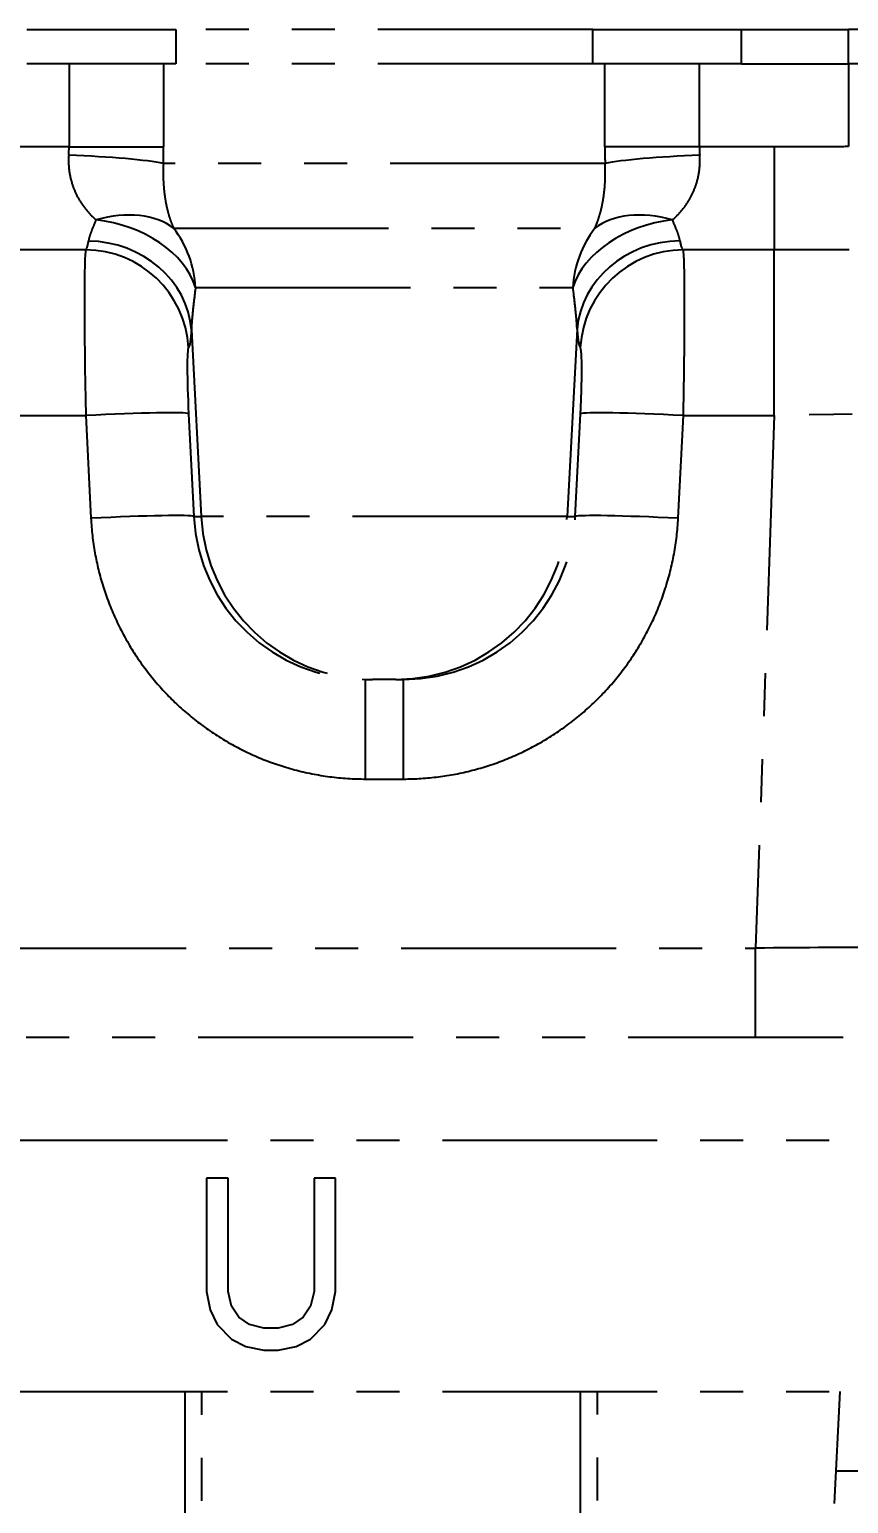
# Model space of a CAD drawing. Header units: inches. Extents: x 0 to 77285, y -118 to 40065.
# Drawn here: x 69386.91 to 69410.72, y 25501.97 to 25544.83 of the extents above; entities that cross this region are included whole.
import ezdxf

# ---------------------------------------------------------------- set-up
doc = ezdxf.new("R2010")
doc.units = ezdxf.units.IN
doc.header["$LTSCALE"] = 5
doc.header["$MEASUREMENT"] = 0
doc.linetypes.add('PHANTOM', pattern=[2.5, 1.25, -0.25, 0.25, -0.25, 0.25, -0.25])
doc.layers.add('66', color=6, linetype='PHANTOM')
doc.styles.add('SCI', font='')
doc.styles.get('SCI').set_extended_font_data('Gulim')
doc.dimstyles.new('SCH', dxfattribs={"dimtxt": 2.5, "dimasz": 2, "dimexe": 1.25, "dimexo": 0.625, "dimtad": 1, "dimdec": 8, "dimtxsty": 'SCI', "dimcen": 2.5, "dimclrd": 4, "dimclre": 4, "dimclrt": 7, "dimadec": 8, "dimazin": 2, "dimtfac": 1, "dimtdec": 8, "dimtmove": 0, "dimatfit": 3, "dimfxl": 1, "dimarcsym": 0})

# ---------------------------------------------------------------- blocks, each defined once
blk = doc.blocks.new('A$C70e98cdd')
for p, q in [((-82.391, 135.1), (-78.061, 135.1)), ((-65.936, 135.1), (-78.061, 135.1)), ((-78.061, 135.1), (-78.061, 134.1)), ((-65.936, 135.1), (-61.606, 135.1)), ((-65.936, 134.1), (-65.936, 135.1)), ((-61.606, 135.1), (-58.499, 135.1)), ((-61.606, 134.1), (-61.606, 135.1)), ((-43.671, 135.1), (-58.499, 135.1)), ((-58.499, 134.1), (-58.499, 135.1)), ((-78.061, 134.1), (-82.391, 134.1)), ((-81.164, 134.1), (-81.164, 131.685)), ((-78.414, 134.1), (-78.414, 131.685)), ((-65.936, 134.1), (-78.061, 134.1)), ((-65.936, 134.1), (-78.061, 134.1)), ((-61.606, 134.1), (-65.936, 134.1)), ((-65.583, 131.685), (-65.583, 134.1)), ((-62.833, 131.685), (-62.833, 134.1)), ((-61.606, 134.1), (-58.499, 134.1)), ((-61.606, 134.1), (-58.499, 134.1)), ((-43.671, 134.1), (-58.499, 134.1)), ((-58.499, 134.1), (-58.499, 131.693)), ((-43.671, 134.1), (-58.499, 134.1)), ((-81.164, 131.685), (-95.972, 131.685)), ((-81.164, 131.685), (-78.414, 131.685)), ((-62.833, 131.685), (-65.583, 131.685)), ((-60.658, 131.685), (-62.833, 131.685)), ((-60.658, 131.685), (-60.658, 128.691)), ((-65.577, 131.2), (-78.42, 131.2)), ((-63.159, 130.1), (-63.159, 130.1)), ((-78.122, 129.32), (-65.876, 129.32)), ((-80.681, 128.691), (-96.858, 128.691)), ((-60.658, 128.691), (-63.306, 128.691)), ((-60.658, 123.875), (-60.658, 128.691)), ((-77.486, 127.597), (-66.511, 127.597)), ((-77.606, 126.365), (-77.322, 120.938)), ((-66.391, 126.384), (-66.676, 120.938)), ((-96.88, 123.875), (-80.678, 123.875)), ((-80.678, 123.875), (-80.527, 120.886)), ((-77.686, 123.927), (-77.535, 120.938)), ((-66.442, 120.938), (-66.291, 123.927)), ((-63.451, 120.886), (-63.3, 123.875)), ((-63.3, 123.875), (-60.658, 123.875)), ((-60.658, 123.875), (-61.199, 108.387)), ((-77.535, 120.938), (-77.322, 120.938)), ((-66.676, 120.938), (-77.322, 120.938)), ((-66.676, 120.938), (-66.442, 120.938)), ((-72.54, 116.2), (-72.336, 116.2)), ((-72.54, 113.305), (-72.54, 116.2)), ((-71.661, 116.2), (-72.336, 116.2)), ((-71.661, 116.2), (-71.438, 116.2)), ((-71.438, 113.305), (-71.438, 116.2)), ((-72.54, 113.305), (-71.438, 113.305)), ((-109.008, 108.387), (-61.199, 108.387)), ((-61.199, 105.8), (-61.199, 108.387)), ((-114.907, 105.8), (-55.824, 105.8)), ((-120.309, 102.8), (-57.227, 102.8)), ((-76.54, 101.7), (-77.165, 101.7)), ((-77.165, 101.7), (-77.165, 98.402)), ((-76.54, 98.402), (-76.54, 101.7)), ((-73.415, 101.7), (-74.04, 101.7)), ((-74.04, 101.7), (-74.04, 98.402)), ((-73.415, 98.402), (-73.415, 101.7)), ((-77.165, 98.402), (-77.061, 97.87)), ((-76.436, 97.977), (-76.54, 98.402)), ((-74.04, 98.402), (-74.144, 97.977)), ((-73.519, 97.87), (-73.415, 98.402)), ((-77.061, 97.87), (-76.853, 97.445)), ((-76.228, 97.657), (-76.436, 97.977)), ((-74.144, 97.977), (-74.353, 97.657)), ((-73.728, 97.445), (-73.519, 97.87)), ((-76.853, 97.445), (-76.436, 97.019)), ((-75.915, 97.445), (-76.228, 97.657)), ((-75.499, 97.338), (-75.915, 97.445)), ((-75.082, 97.338), (-75.499, 97.338)), ((-74.665, 97.445), (-75.082, 97.338)), ((-74.353, 97.657), (-74.665, 97.445)), ((-74.144, 97.019), (-73.728, 97.445)), ((-76.436, 97.019), (-76.019, 96.806)), ((-74.561, 96.806), (-74.144, 97.019)), ((-76.019, 96.806), (-75.499, 96.7)), ((-75.499, 96.7), (-75.082, 96.7)), ((-75.082, 96.7), (-74.561, 96.806)), ((-120.309, 95.5), (-57.227, 95.5)), ((-77.799, 95.5), (-77.799, 84.815)), ((-77.299, 84.815), (-77.299, 95.5)), ((-66.299, 95.5), (-66.299, 84.823)), ((-65.799, 84.823), (-65.799, 95.5)), ((-58.907, 92.238), (-58.737, 95.5)), ((-29.685, 93.175), (-58.858, 93.175))]:
    blk.add_line(p, q)
for centre, major_axis, ratio, start_param, end_param in [((-82.652, 131.685), (0, -2.27), 0.65569, 1.463688, 1.570747), ((-81.542, 131.685), (0, -7.853), 0.398279, 1.508997, 1.570812), ((-62.455, 131.685), (0, 7.853), 0.398279, 1.57078, 1.632595), ((-61.345, 131.685), (0, 2.27), 0.65569, 1.570846, 1.677904), ((-81.172, 131.2), (2.998, -0.106), 0.080803, 0.410798, 1.57364), ((-62.825, 131.2), (-2.998, -0.106), 0.080802, 4.709545, 5.872387), ((-80.38, 127.44), (2.612, 1.475), 0.657057, 0.270272, 1.215499), ((-80.38, 127.44), (2.934, -0.626), 0.69954, 0.369232, 1.718907), ((-63.617, 127.44), (-2.934, -0.626), 0.699539, 4.564286, 5.913953), ((-63.617, 127.44), (-2.612, 1.475), 0.657062, 5.067698, 6.01291), ((-80.38, 127.44), (0, -3), 0.966078, 1.623158, 2.247971), ((-63.617, 127.44), (0, -3), 0.966078, 4.035216, 4.660028), ((-80.569, 123.7), (-0.105, 5), 0.020954, 0.060575, 1.535449), ((-81.01, 131.656), (0.314, -2.971), 0.104118, 0.05026, 0.411798), ((-80.681, 125.696), (2.336, -1.882), 0.996938, 0.731977, 2.24732), ((-80.598, 126.208), (2.994, -0.194), 0.912463, 0.128086, 1.629709), ((-63.4, 126.227), (-2.992, -0.218), 0.909234, 4.646223, 6.145643), ((-63.306, 125.696), (-2.247, -1.988), 0.99669, 3.989791, 5.504839), ((-62.971, 131.686), (-0.319, -3.001), 0.113218, 5.866934, 6.234222), ((-65.964, 131.809), (-0.314, -5.967), 0.05724, 5.856655, 6.225016), ((-77.578, 123.857), (-0.105, 2), 0.052265, 0.058305, 1.532967), ((-80.678, 123.77), (2.996, 0.152), 0.034855, 0.05232, 1.569031), ((-63.3, 123.77), (-2.996, 0.151), 0.034855, 4.714149, 6.226044), ((-60.677, 123.7), (10.012, 0.175), 0.017391, 0.212048, 1.568657), ((-80.527, 120.781), (2.996, 0.152), 0.034855, 0.05232, 1.569031), ((-72.526, 121.2), (4.652, 1.882), 0.99581, 2.808095, 4.326532), ((-72.336, 121.2), (0, -5), 0.99863, 4.764749, 6.283185), ((-71.661, 121.2), (0, -5), 0.998365, 0, 1.518436), ((-71.454, 121.2), (4.695, -1.78), 0.995204, 5.076351, 6.594788), ((-63.451, 120.781), (-2.996, 0.151), 0.034855, 4.714149, 6.226044), ((-61.215, 108.3), (10.009, 0.087), 0.008704, 1.151388, 1.569201)]:
    blk.add_ellipse(centre, major_axis=major_axis, ratio=ratio, start_param=start_param, end_param=end_param)
for points in [[(-58.499, 131.693), (-58.758, 131.692), (-59.265, 131.689), (-59.984, 131.686), (-60.438, 131.685), (-60.658, 131.685)], [(-78.42, 131.2), (-78.425, 131.094), (-78.428, 130.987), (-78.426, 130.881)], [(-81.126, 130.805), (-81.103, 130.699), (-81.072, 130.593), (-81.031, 130.487)], [(-78.426, 130.881), (-78.426, 130.874), (-78.426, 130.867), (-78.426, 130.86)], [(-78.426, 130.86), (-78.425, 130.761), (-78.421, 130.661), (-78.413, 130.562)], [(-81.031, 130.487), (-80.991, 130.381), (-80.941, 130.274), (-80.879, 130.168)], [(-78.413, 130.562), (-78.412, 130.548), (-78.411, 130.534), (-78.41, 130.52)], [(-78.41, 130.52), (-78.403, 130.428), (-78.393, 130.336), (-78.38, 130.244)], [(-80.879, 130.168), (-80.817, 130.061), (-80.743, 129.953), (-80.659, 129.852)], [(-78.38, 130.244), (-78.377, 130.223), (-78.374, 130.202), (-78.37, 130.181)], [(-78.37, 130.181), (-78.357, 130.096), (-78.341, 130.011), (-78.322, 129.926)], [(-78.322, 129.926), (-78.316, 129.898), (-78.309, 129.87), (-78.302, 129.842)], [(-65.699, 129.827), (-65.676, 129.914), (-65.658, 130.002), (-65.642, 130.091)], [(-80.659, 129.852), (-80.576, 129.75), (-80.483, 129.654), (-80.38, 129.563)], [(-80.38, 129.563), (-80.417, 129.478), (-80.451, 129.398), (-80.482, 129.322)], [(-78.302, 129.842), (-78.283, 129.763), (-78.26, 129.685), (-78.235, 129.609)], [(-78.235, 129.609), (-78.224, 129.576), (-78.213, 129.543), (-78.201, 129.511)], [(-78.201, 129.511), (-78.176, 129.445), (-78.15, 129.381), (-78.122, 129.32)], [(-65.876, 129.32), (-65.838, 129.4), (-65.805, 129.483), (-65.776, 129.568)], [(-65.776, 129.568), (-65.746, 129.653), (-65.721, 129.74), (-65.699, 129.827)], [(-63.51, 129.308), (-63.54, 129.382), (-63.576, 129.467), (-63.617, 129.563)], [(-80.559, 129.112), (-80.579, 129.049), (-80.592, 128.994), (-80.598, 128.947)], [(-80.482, 129.322), (-80.512, 129.246), (-80.539, 129.174), (-80.559, 129.112)], [(-63.438, 129.112), (-63.456, 129.17), (-63.48, 129.234), (-63.51, 129.308)], [(-63.4, 128.956), (-63.407, 129.002), (-63.42, 129.054), (-63.438, 129.112)], [(-63.291, 128.589), (-63.296, 128.641), (-63.301, 128.675), (-63.306, 128.691)], [(-63.279, 128.379), (-63.283, 128.466), (-63.287, 128.537), (-63.291, 128.589)], [(-63.271, 128.068), (-63.273, 128.187), (-63.276, 128.291), (-63.279, 128.379)], [(-77.486, 127.597), (-77.507, 127.427), (-77.526, 127.267), (-77.544, 127.116)], [(-66.391, 126.384), (-66.394, 126.475), (-66.4, 126.579), (-66.41, 126.695)], [(-77.633, 126.075), (-77.638, 126.039), (-77.643, 126.007), (-77.648, 125.978)], [(-77.619, 126.2), (-77.624, 126.152), (-77.628, 126.112), (-77.633, 126.075)], [(-77.606, 126.365), (-77.611, 126.303), (-77.615, 126.248), (-77.619, 126.2)], [(-77.666, 125.902), (-77.673, 125.881), (-77.68, 125.864), (-77.689, 125.853)], [(-77.648, 125.978), (-77.654, 125.949), (-77.659, 125.923), (-77.666, 125.902)], [(-66.291, 123.927), (-66.286, 124.027), (-66.277, 124.222), (-66.266, 124.506), (-66.259, 124.777), (-66.254, 125.028), (-66.253, 125.253), (-66.255, 125.449), (-66.261, 125.61), (-66.27, 125.735), (-66.282, 125.82), (-66.292, 125.847), (-66.297, 125.853)], [(-63.3, 123.875), (-63.295, 124.122), (-63.29, 124.368), (-63.286, 124.609)], [(-63.571, 119.85), (-63.509, 120.192), (-63.469, 120.536), (-63.451, 120.886)], [(-63.825, 118.841), (-63.719, 119.17), (-63.634, 119.508), (-63.571, 119.85)], [(-80.173, 118.907), (-80.073, 118.588), (-79.952, 118.273), (-79.813, 117.969)], [(-64.2, 117.891), (-64.057, 118.195), (-63.931, 118.513), (-63.825, 118.841)], [(-79.813, 117.969), (-79.674, 117.664), (-79.515, 117.369), (-79.339, 117.085)], [(-64.683, 117.012), (-64.504, 117.294), (-64.344, 117.586), (-64.2, 117.891)], [(-65.273, 116.201), (-65.06, 116.458), (-64.863, 116.73), (-64.683, 117.012)], [(-65.958, 115.472), (-65.715, 115.7), (-65.486, 115.943), (-65.273, 116.201)], [(-78.084, 115.533), (-77.843, 115.302), (-77.589, 115.086), (-77.32, 114.887)], [(-66.728, 114.834), (-66.458, 115.031), (-66.201, 115.244), (-65.958, 115.472)], [(-67.573, 114.298), (-67.28, 114.459), (-66.998, 114.638), (-66.728, 114.834)], [(-73.585, 113.373), (-73.24, 113.328), (-72.892, 113.305), (-72.54, 113.305)], [(-71.438, 113.305), (-71.094, 113.305), (-70.756, 113.327), (-70.423, 113.369)], [(-70.423, 113.369), (-70.09, 113.412), (-69.763, 113.474), (-69.439, 113.558)]]:
    blk.add_open_spline(points, degree=3)
for points, knots in [([(-81.172, 131.443), (-81.18, 131.337), (-81.18, 131.23), (-81.172, 131.123), (-81.165, 131.017), (-81.15, 130.911), (-81.126, 130.805)], [0, 0, 0, 0, 0.1666667, 0.1666667, 0.1666667, 0.3333333, 0.3333333, 0.3333333, 0.3333333]), ([(-65.642, 130.091), (-65.626, 130.179), (-65.613, 130.269), (-65.603, 130.359), (-65.592, 130.45), (-65.584, 130.542), (-65.579, 130.635), (-65.574, 130.727), (-65.571, 130.822), (-65.57, 130.916), (-65.57, 131.011), (-65.572, 131.105), (-65.577, 131.2)], [0.4285714, 0.4285714, 0.4285714, 0.4285714, 0.5714286, 0.5714286, 0.5714286, 0.7142857, 0.7142857, 0.7142857, 0.8571429, 0.8571429, 0.8571429, 1, 1, 1, 1]), ([(-62.875, 130.784), (-62.851, 130.892), (-62.834, 131.001), (-62.826, 131.111), (-62.817, 131.222), (-62.817, 131.332), (-62.825, 131.443)], [0.6666667, 0.6666667, 0.6666667, 0.6666667, 0.8333333, 0.8333333, 0.8333333, 1, 1, 1, 1]), ([(-63.124, 130.157), (-63.064, 130.26), (-63.015, 130.362), (-62.974, 130.467), (-62.933, 130.571), (-62.9, 130.677), (-62.875, 130.784)], [0.3333333, 0.3333333, 0.3333333, 0.3333333, 0.5, 0.5, 0.5, 0.6666667, 0.6666667, 0.6666667, 0.6666667]), ([(-63.617, 129.563), (-63.511, 129.656), (-63.418, 129.754), (-63.336, 129.853), (-63.254, 129.953), (-63.184, 130.055), (-63.124, 130.157)], [0, 0, 0, 0, 0.1666667, 0.1666667, 0.1666667, 0.3333333, 0.3333333, 0.3333333, 0.3333333]), ([(-58.48, 128.696), (-58.741, 128.695), (-59.249, 128.693), (-59.976, 128.691), (-60.435, 128.691), (-60.658, 128.691)], [0, 0, 0, 0, 0.3333333, 0.6666667, 0.9999997, 0.9999997, 0.9999997, 0.9999997]), ([(-63.263, 127.178), (-63.263, 127.354), (-63.264, 127.517), (-63.265, 127.665), (-63.266, 127.814), (-63.268, 127.948), (-63.271, 128.068)], [0.5, 0.5, 0.5, 0.5, 0.6, 0.6, 0.6, 0.7, 0.7, 0.7, 0.7]), ([(-66.41, 126.695), (-66.42, 126.811), (-66.433, 126.939), (-66.45, 127.088), (-66.467, 127.237), (-66.488, 127.407), (-66.511, 127.597)], [0.3333333, 0.3333333, 0.3333333, 0.3333333, 0.6666667, 0.6666667, 0.6666667, 1, 1, 1, 1]), ([(-77.544, 127.116), (-77.561, 126.964), (-77.576, 126.821), (-77.587, 126.695), (-77.598, 126.569), (-77.604, 126.461), (-77.606, 126.365)], [0.3333333, 0.3333333, 0.3333333, 0.3333333, 0.6666667, 0.6666667, 0.6666667, 1, 1, 1, 1]), ([(-63.286, 124.609), (-63.282, 124.85), (-63.279, 125.086), (-63.276, 125.317), (-63.273, 125.548), (-63.27, 125.774), (-63.268, 125.991), (-63.266, 126.209), (-63.265, 126.417), (-63.264, 126.616), (-63.263, 126.814), (-63.263, 127.002), (-63.263, 127.178)], [0.1, 0.1, 0.1, 0.1, 0.2, 0.2, 0.2, 0.3, 0.3, 0.3, 0.4, 0.4, 0.4, 0.5, 0.5, 0.5, 0.5]), ([(-80.527, 120.886), (-80.509, 120.543), (-80.47, 120.207), (-80.411, 119.877), (-80.352, 119.548), (-80.273, 119.225), (-80.173, 118.907)], [0, 0, 0, 0, 0.0833333, 0.0833333, 0.0833333, 0.1666667, 0.1666667, 0.1666667, 0.1666667]), ([(-79.339, 117.085), (-79.163, 116.801), (-78.97, 116.528), (-78.76, 116.269), (-78.55, 116.01), (-78.324, 115.764), (-78.084, 115.533)], [0.3333333, 0.3333333, 0.3333333, 0.3333333, 0.4166667, 0.4166667, 0.4166667, 0.5, 0.5, 0.5, 0.5]), ([(-77.32, 114.887), (-77.052, 114.687), (-76.77, 114.504), (-76.478, 114.339), (-76.187, 114.174), (-75.887, 114.029), (-75.575, 113.901)], [0.5833333, 0.5833333, 0.5833333, 0.5833333, 0.6666667, 0.6666667, 0.6666667, 0.75, 0.75, 0.75, 0.75]), ([(-69.439, 113.558), (-69.115, 113.641), (-68.793, 113.746), (-68.481, 113.87), (-68.169, 113.993), (-67.866, 114.136), (-67.573, 114.298)], [0.1666667, 0.1666667, 0.1666667, 0.1666667, 0.25, 0.25, 0.25, 0.3333333, 0.3333333, 0.3333333, 0.3333333]), ([(-75.575, 113.901), (-75.263, 113.774), (-74.94, 113.664), (-74.607, 113.575), (-74.273, 113.487), (-73.93, 113.419), (-73.585, 113.373)], [0.75, 0.75, 0.75, 0.75, 0.8333333, 0.8333333, 0.8333333, 0.9166667, 0.9166667, 0.9166667, 0.9166667])]:
    blk.add_open_spline(points, degree=3, knots=knots)
blk = doc.blocks.new('A$Cb4de0983')
at = {"layer": '66'}
blk.add_blockref('A$C70e98cdd', (0, 22.5), dxfattribs=at)
blk = doc.blocks.new('*D845')
at = {"color": 4, "lineweight": -2, "transparency": 16777216}
for p, q in [((69285.723, 25381.355), (69285.723, 25597.983)), ((69652.723, 25381.355), (69652.723, 25597.983)), ((69295.723, 25591.733), (69642.723, 25591.733))]:
    blk.add_line(p, q, dxfattribs=at)
at = {"color": 4, "transparency": 16777216}
for points in [[(69295.723, 25593.399), (69295.723, 25590.066), (69285.723, 25591.733)], [(69642.723, 25593.399), (69642.723, 25590.066), (69652.723, 25591.733)]]:
    blk.add_solid(points, dxfattribs=at)
at = {"layer": 'Defpoints', "color": 0, "transparency": 16777216}
for p in [(69652.723, 25591.733), (69285.723, 25378.23, -2129.449), (69652.723, 25378.23, -2129.449)]:
    blk.add_point(p, dxfattribs=at)
at = {"color": 7, "transparency": 16777216, "insert": (69469.223, 25601.274), "char_height": 12.5, "attachment_point": 5, "style": 'SCI'}
blk.add_mtext('367', dxfattribs=at)

msp = doc.modelspace()

# ---------------------------------------------------------------- block references
msp.add_blockref('A$Cb4de0983', (69469.22286911, 25387.23021317, -2129.44904594))

# ---------------------------------------------------------------- dimensions: what is measured, and where the dimension line sits
dim = msp.add_linear_dim(base=(69652.7228691058, 25591.7326379582), p1=(69285.7228691058, 25378.2302131725, -2129.4490459262), p2=(69652.7228691058, 25378.2302131725, -2129.4490459262), dimstyle='SCH', override={"dimscale": 5})
dim.commit()
dim.dimension.update_dxf_attribs({"geometry": '*D845', "text_midpoint": (69469.2228691058, 25601.2740826986)})

doc.saveas('drawing.dxf')
